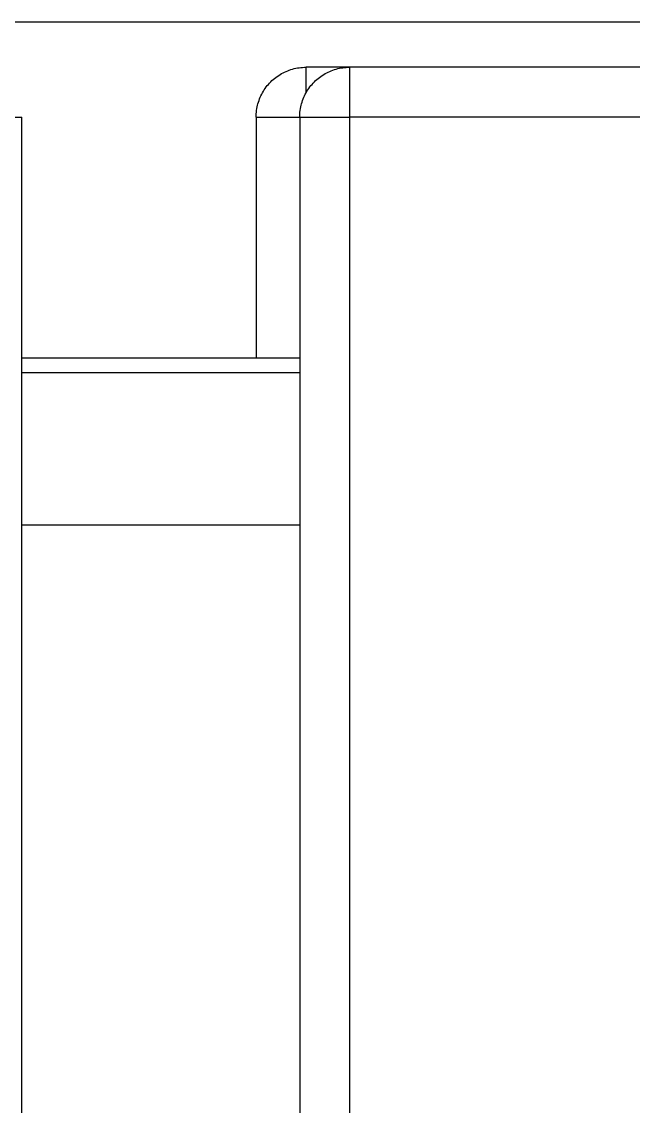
# Model space of a CAD drawing. Header units: millimetres. Extents: x -1283 to 2747, y -259 to 2557.
# Drawn here: x 1746.4 to 1783.1, y 1996.2 to 2061.4 of the extents above; entities that cross this region are included whole.
import ezdxf

# ---------------------------------------------------------------- set-up
doc = ezdxf.new("R2010")
doc.units = ezdxf.units.MM
doc.header["$MEASUREMENT"] = 0
doc.layers.add('Utwórz2D linie widoczne', color=7, linetype='Continuous', true_color=0x000000)

msp = doc.modelspace()

# ---------------------------------------------------------------- linework, layer by layer
at = {"layer": 'Utwórz2D linie widoczne'}
for p, q in [((1522.314, 2061.382), (1819.889, 2061.382)), ((1761.762, 2058.096), (1761.847, 2058.154)), ((1761.847, 2058.154), (1761.933, 2058.209)), ((1761.933, 2058.209), (1762.022, 2058.26)), ((1762.022, 2058.26), (1762.112, 2058.309)), ((1762.112, 2058.309), (1762.204, 2058.355)), ((1762.204, 2058.355), (1762.297, 2058.397)), ((1762.297, 2058.397), (1762.391, 2058.436)), ((1762.391, 2058.436), (1762.487, 2058.472)), ((1762.487, 2058.472), (1762.584, 2058.505)), ((1762.584, 2058.505), (1762.683, 2058.534)), ((1762.683, 2058.534), (1762.782, 2058.56)), ((1762.782, 2058.56), (1762.882, 2058.583)), ((1762.882, 2058.583), (1762.982, 2058.602)), ((1762.982, 2058.602), (1763.083, 2058.618)), ((1763.083, 2058.618), (1763.185, 2058.63)), ((1763.185, 2058.63), (1763.287, 2058.639)), ((1763.287, 2058.639), (1763.39, 2058.644)), ((1763.39, 2058.644), (1763.492, 2058.646)), ((1766.11, 2058.646), (1763.492, 2058.646)), ((1763.492, 2057.11), (1763.492, 2058.646)), ((1764.38, 2058.096), (1764.465, 2058.154)), ((1764.465, 2058.154), (1764.551, 2058.209)), ((1764.551, 2058.209), (1764.64, 2058.26)), ((1764.64, 2058.26), (1764.73, 2058.309)), ((1764.73, 2058.309), (1764.822, 2058.355)), ((1764.822, 2058.355), (1764.915, 2058.397)), ((1764.915, 2058.397), (1765.009, 2058.436)), ((1765.009, 2058.436), (1765.105, 2058.472)), ((1765.105, 2058.472), (1765.202, 2058.505)), ((1765.202, 2058.505), (1765.301, 2058.534)), ((1765.301, 2058.534), (1765.4, 2058.56)), ((1765.4, 2058.56), (1765.5, 2058.583)), ((1765.5, 2058.583), (1765.6, 2058.602)), ((1765.6, 2058.602), (1765.702, 2058.618)), ((1765.702, 2058.618), (1765.803, 2058.63)), ((1765.803, 2058.63), (1765.905, 2058.639)), ((1765.905, 2058.639), (1766.008, 2058.644)), ((1766.008, 2058.644), (1766.11, 2058.646)), ((1800.11, 2058.646), (1766.11, 2058.646)), ((1766.11, 2058.646), (1766.11, 2055.646)), ((1761.041, 2057.376), (1761.102, 2057.458)), ((1761.102, 2057.458), (1761.165, 2057.539)), ((1761.165, 2057.539), (1761.231, 2057.617)), ((1761.231, 2057.617), (1761.299, 2057.693)), ((1761.299, 2057.693), (1761.371, 2057.767)), ((1761.371, 2057.767), (1761.444, 2057.838)), ((1761.444, 2057.838), (1761.52, 2057.907)), ((1761.52, 2057.907), (1761.599, 2057.973)), ((1761.599, 2057.973), (1761.679, 2058.036)), ((1761.679, 2058.036), (1761.762, 2058.096)), ((1763.659, 2057.376), (1763.72, 2057.458)), ((1763.72, 2057.458), (1763.783, 2057.539)), ((1763.783, 2057.539), (1763.849, 2057.617)), ((1763.849, 2057.617), (1763.918, 2057.693)), ((1763.918, 2057.693), (1763.989, 2057.767)), ((1763.989, 2057.767), (1764.062, 2057.838)), ((1764.062, 2057.838), (1764.138, 2057.907)), ((1764.138, 2057.907), (1764.217, 2057.973)), ((1764.217, 2057.973), (1764.297, 2058.036)), ((1764.297, 2058.036), (1764.38, 2058.096)), ((1760.701, 2056.746), (1760.74, 2056.841)), ((1760.74, 2056.841), (1760.783, 2056.934)), ((1760.783, 2056.934), (1760.828, 2057.026)), ((1760.828, 2057.026), (1760.877, 2057.116)), ((1760.877, 2057.116), (1760.929, 2057.204)), ((1760.929, 2057.204), (1760.983, 2057.291)), ((1760.983, 2057.291), (1761.041, 2057.376)), ((1763.319, 2056.746), (1763.358, 2056.841)), ((1763.358, 2056.841), (1763.401, 2056.934)), ((1763.401, 2056.934), (1763.446, 2057.026)), ((1763.446, 2057.026), (1763.495, 2057.116)), ((1763.495, 2057.116), (1763.547, 2057.204)), ((1763.547, 2057.204), (1763.601, 2057.291)), ((1763.601, 2057.291), (1763.659, 2057.376)), ((1760.52, 2056.054), (1760.536, 2056.155)), ((1760.536, 2056.155), (1760.555, 2056.256)), ((1760.555, 2056.256), (1760.577, 2056.356)), ((1760.577, 2056.356), (1760.603, 2056.455)), ((1760.603, 2056.455), (1760.633, 2056.553)), ((1760.633, 2056.553), (1760.665, 2056.65)), ((1760.665, 2056.65), (1760.701, 2056.746)), ((1763.138, 2056.054), (1763.154, 2056.155)), ((1763.154, 2056.155), (1763.173, 2056.256)), ((1763.173, 2056.256), (1763.195, 2056.356)), ((1763.195, 2056.356), (1763.221, 2056.455)), ((1763.221, 2056.455), (1763.251, 2056.553)), ((1763.251, 2056.553), (1763.283, 2056.65)), ((1763.283, 2056.65), (1763.319, 2056.746)), ((1743.41, 2055.646), (1746.41, 2055.646)), ((1746.41, 1346.646), (1746.41, 2055.646)), ((1760.492, 2055.646), (1760.494, 2055.748)), ((1760.492, 2055.646), (1760.492, 2041.181)), ((1760.492, 2055.646), (1763.11, 2055.646)), ((1760.494, 2055.748), (1760.499, 2055.85)), ((1760.499, 2055.85), (1760.508, 2055.952)), ((1760.508, 2055.952), (1760.52, 2056.054)), ((1763.11, 2055.646), (1763.112, 2055.748)), ((1763.11, 2055.646), (1763.11, 1346.646)), ((1763.11, 2055.646), (1766.11, 2055.646)), ((1763.112, 2055.748), (1763.117, 2055.85)), ((1763.117, 2055.85), (1763.126, 2055.952)), ((1763.126, 2055.952), (1763.138, 2056.054)), ((1800.11, 2055.646), (1766.11, 2055.646)), ((1766.11, 2055.646), (1766.11, 1346.646)), ((1746.41, 2041.181), (1763.11, 2041.181)), ((1763.11, 2040.271), (1746.41, 2040.271)), ((1746.41, 2031.144), (1763.11, 2031.144))]:
    msp.add_line(p, q, dxfattribs=at)

doc.saveas('drawing.dxf')
